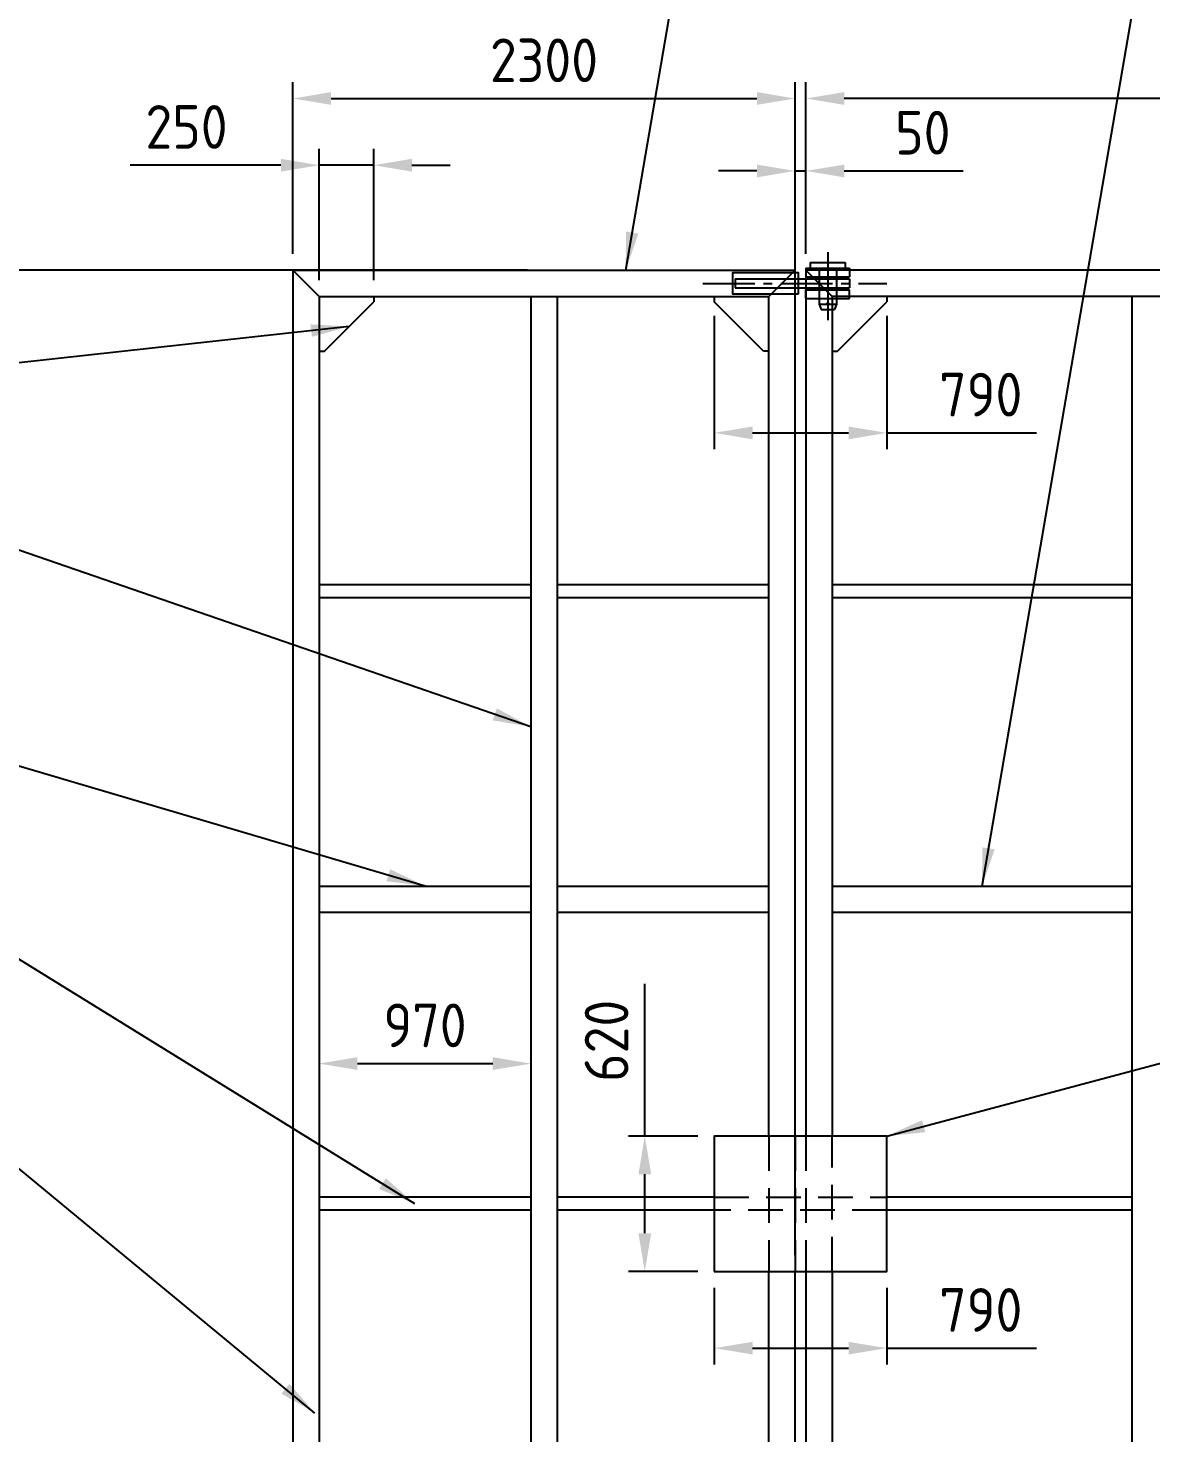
# Model space of a CAD drawing. Header units: millimetres. Extents: x -1362 to -436, y 602 to 1257.
# Drawn here: x -804.7 to -701.8, y 890.7 to 1019.4 of the extents above; entities that cross this region are included whole.
import ezdxf

# ---------------------------------------------------------------- set-up
doc = ezdxf.new("R2010")
doc.units = ezdxf.units.MM
doc.linetypes.add('CENTER2', pattern=[28.575, 19.05, -3.175, 3.175, -3.175])
doc.linetypes.add('HIDDEN', pattern=[9.525, 6.35, -3.175])
doc.styles.add('ACISOTS', font='isocp.shx')
doc.styles.get("Standard").update_dxf_attribs({"font": 'arial.ttf'})
doc.dimstyles.new('ISO-25', dxfattribs={"dimtxt": 4, "dimasz": 3.5, "dimexe": 1.5, "dimexo": 1.5, "dimgap": 1.5, "dimtad": 1, "dimtxsty": 'Standard', "dimcen": 0, "dimadec": 0, "dimazin": 0, "dimtfac": 1, "dimtmove": 0, "dimatfit": 3, "dimfxl": 1, "dimarcsym": 0})

# ---------------------------------------------------------------- blocks, each defined once
blk = doc.blocks.new('*D6667')
at = {"color": 0, "lineweight": -2}
for p, q in [((-733.44, 998.73), (-733.44, 1014.46)), ((-641.44, 999.93), (-641.44, 1014.46)), ((-644.94, 1012.96), (-729.94, 1012.96))]:
    blk.add_line(p, q, dxfattribs=at)
at = {"color": 0}
for points in [[(-729.94, 1013.55), (-729.94, 1012.38), (-733.44, 1012.96)], [(-644.94, 1012.38), (-644.94, 1013.55), (-641.44, 1012.96)]]:
    blk.add_solid(points, dxfattribs=at)
at = {"layer": 'Defpoints', "color": 0}
for p in [(-733.44, 1012.96), (-641.44, 998.43), (-733.44, 997.23)]:
    blk.add_point(p, dxfattribs=at)
at = {"color": 0, "ltscale": 0.5, "insert": (-687.44, 1016.46), "char_height": 4, "attachment_point": 5, "style": 'ACISOTS'}
blk.add_mtext('4600', dxfattribs=at)
blk = doc.blocks.new('*D6668')
at = {"color": 0, "lineweight": -2}
for p, q in [((-780.44, 998.73), (-780.44, 1014.46)), ((-734.44, 907.03), (-734.44, 1014.46)), ((-776.94, 1012.96), (-737.94, 1012.96))]:
    blk.add_line(p, q, dxfattribs=at)
at = {"color": 0}
for points in [[(-776.94, 1013.55), (-776.94, 1012.38), (-780.44, 1012.96)], [(-737.94, 1012.38), (-737.94, 1013.55), (-734.44, 1012.96)]]:
    blk.add_solid(points, dxfattribs=at)
at = {"layer": 'Defpoints', "color": 0}
for p in [(-734.44, 1012.96), (-780.44, 997.23), (-734.44, 905.53)]:
    blk.add_point(p, dxfattribs=at)
at = {"color": 0, "ltscale": 0.5, "insert": (-757.44, 1016.46), "char_height": 4, "attachment_point": 5, "style": 'ACISOTS'}
blk.add_mtext('2300', dxfattribs=at)
blk = doc.blocks.new('*D6676')
at = {"color": 0, "lineweight": -2}
for p, q in [((-758.94, 997.23), (-830.38, 997.23)), ((-828.88, 830.33), (-828.88, 993.73)), ((-758.94, 826.83), (-830.38, 826.83))]:
    blk.add_line(p, q, dxfattribs=at)
at = {"color": 0}
for points in [[(-828.3, 993.73), (-829.46, 993.73), (-828.88, 997.23)], [(-829.46, 830.33), (-828.3, 830.33), (-828.88, 826.83)]]:
    blk.add_solid(points, dxfattribs=at)
at = {"layer": 'Defpoints', "color": 0}
for p in [(-828.88, 997.23), (-757.44, 997.23), (-757.44, 826.83)]:
    blk.add_point(p, dxfattribs=at)
at = {"color": 0, "ltscale": 0.5, "insert": (-832.38, 912.03), "char_height": 4, "attachment_point": 5, "rotation": 90, "style": 'ACISOTS'}
blk.add_mtext('8520', dxfattribs=at)
blk = doc.blocks.new('*D6679')
at = {"color": 0, "lineweight": -2}
for p, q in [((-778.04, 936.93), (-778.04, 923.07)), ((-758.64, 936.93), (-758.64, 923.07)), ((-774.54, 924.57), (-762.14, 924.57))]:
    blk.add_line(p, q, dxfattribs=at)
at = {"color": 0}
for points in [[(-774.54, 925.16), (-774.54, 923.99), (-778.04, 924.57)], [(-762.14, 923.99), (-762.14, 925.16), (-758.64, 924.57)]]:
    blk.add_solid(points, dxfattribs=at)
at = {"layer": 'Defpoints', "color": 0}
for p in [(-778.04, 938.43), (-758.64, 938.43), (-758.64, 924.57)]:
    blk.add_point(p, dxfattribs=at)
at = {"color": 0, "ltscale": 0.5, "insert": (-768.34, 928.07), "char_height": 4, "attachment_point": 5, "style": 'ACISOTS'}
blk.add_mtext('970', dxfattribs=at)
blk = doc.blocks.new('*D6680')
at = {"color": 0, "lineweight": -2}
for p, q in [((-778.04, 996.33), (-778.04, 1008.35)), ((-773.04, 996.33), (-773.04, 1008.35)), ((-781.54, 1006.85), (-795.35, 1006.85)), ((-773.04, 1006.85), (-778.04, 1006.85)), ((-769.54, 1006.85), (-766.04, 1006.85))]:
    blk.add_line(p, q, dxfattribs=at)
at = {"color": 0}
for points in [[(-781.54, 1006.27), (-781.54, 1007.44), (-778.04, 1006.85)], [(-769.54, 1007.44), (-769.54, 1006.27), (-773.04, 1006.85)]]:
    blk.add_solid(points, dxfattribs=at)
at = {"layer": 'Defpoints', "color": 0}
for p in [(-778.04, 1006.85), (-778.04, 994.83), (-773.04, 994.83)]:
    blk.add_point(p, dxfattribs=at)
at = {"color": 0, "ltscale": 0.5, "insert": (-790.19, 1010.36), "char_height": 4, "attachment_point": 5, "style": 'ACISOTS'}
blk.add_mtext('250', dxfattribs=at)
blk = doc.blocks.new('*D6728')
at = {"color": 0, "lineweight": -2}
for p, q in [((-734.44, 907.03), (-734.44, 1007.83)), ((-733.44, 998.73), (-733.44, 1007.83)), ((-737.94, 1006.33), (-741.44, 1006.33)), ((-734.44, 1006.33), (-733.44, 1006.33)), ((-729.94, 1006.33), (-719.04, 1006.33))]:
    blk.add_line(p, q, dxfattribs=at)
at = {"color": 0}
for points in [[(-737.94, 1005.74), (-737.94, 1006.91), (-734.44, 1006.33)], [(-729.94, 1006.91), (-729.94, 1005.74), (-733.44, 1006.33)]]:
    blk.add_solid(points, dxfattribs=at)
at = {"layer": 'Defpoints', "color": 0}
for p in [(-733.44, 1006.33), (-733.44, 997.23), (-734.44, 905.53)]:
    blk.add_point(p, dxfattribs=at)
at = {"color": 0, "ltscale": 0.5, "insert": (-722.74, 1009.83), "char_height": 4, "attachment_point": 5, "style": 'ACISOTS'}
blk.add_mtext('50', dxfattribs=at)
blk = doc.blocks.new('*D6779')
at = {"color": 0, "lineweight": -2}
for p, q in [((-741.84, 993.06), (-741.84, 980.84)), ((-726.04, 993.06), (-726.04, 980.84)), ((-738.34, 982.34), (-729.54, 982.34)), ((-726.04, 982.34), (-712.32, 982.34))]:
    blk.add_line(p, q, dxfattribs=at)
at = {"color": 0}
for points in [[(-738.34, 982.92), (-738.34, 981.75), (-741.84, 982.34)], [(-729.54, 981.75), (-729.54, 982.92), (-726.04, 982.34)]]:
    blk.add_solid(points, dxfattribs=at)
at = {"layer": 'Defpoints', "color": 0}
for p in [(-741.84, 994.56), (-726.04, 994.56), (-726.04, 982.34)]:
    blk.add_point(p, dxfattribs=at)
at = {"color": 0, "ltscale": 0.5, "insert": (-717.43, 985.84), "char_height": 4, "attachment_point": 5, "style": 'ACISOTS'}
blk.add_mtext('790', dxfattribs=at)
blk = doc.blocks.new('*D6806')
at = {"color": 0, "lineweight": -2}
for p, q in [((-741.84, 904.03), (-741.84, 897.01)), ((-726.04, 904.03), (-726.04, 897.01)), ((-738.34, 898.51), (-729.54, 898.51)), ((-726.04, 898.51), (-712.32, 898.51))]:
    blk.add_line(p, q, dxfattribs=at)
at = {"color": 0}
for points in [[(-738.34, 899.09), (-738.34, 897.93), (-741.84, 898.51)], [(-729.54, 897.93), (-729.54, 899.09), (-726.04, 898.51)]]:
    blk.add_solid(points, dxfattribs=at)
at = {"layer": 'Defpoints', "color": 0}
for p in [(-741.84, 905.53), (-726.04, 905.53), (-726.04, 898.51)]:
    blk.add_point(p, dxfattribs=at)
at = {"color": 0, "ltscale": 0.5, "insert": (-717.43, 902.01), "char_height": 4, "attachment_point": 5, "style": 'ACISOTS'}
blk.add_mtext('790', dxfattribs=at)
blk = doc.blocks.new('*D6807')
at = {"color": 0, "lineweight": -2}
for p, q in [((-748.21, 917.93), (-748.21, 931.88)), ((-743.34, 917.93), (-749.71, 917.93)), ((-748.21, 909.03), (-748.21, 914.43)), ((-743.34, 905.53), (-749.71, 905.53))]:
    blk.add_line(p, q, dxfattribs=at)
at = {"color": 0}
for points in [[(-747.62, 914.43), (-748.79, 914.43), (-748.21, 917.93)], [(-748.79, 909.03), (-747.62, 909.03), (-748.21, 905.53)]]:
    blk.add_solid(points, dxfattribs=at)
at = {"layer": 'Defpoints', "color": 0}
for p in [(-748.21, 917.93), (-741.84, 917.93), (-741.84, 905.53)]:
    blk.add_point(p, dxfattribs=at)
at = {"color": 0, "ltscale": 0.5, "insert": (-751.71, 926.66), "char_height": 4, "attachment_point": 5, "rotation": 90, "style": 'ACISOTS'}
blk.add_mtext('620', dxfattribs=at)

msp = doc.modelspace()

# ---------------------------------------------------------------- linework, layer by layer
at = {"color": 3, "linetype": 'CENTER2'}
msp.add_line((-731.4425, 998.90181), (-731.4425, 992.66606), dxfattribs=at)
at = {"color": 2}
for p, q in [((-780.4425, 997.23393), (-780.4425, 826.83393)), ((-780.4425, 997.23393), (-734.4425, 997.23393)), ((-778.0425, 994.83393), (-780.4425, 997.23393)), ((-736.8425, 994.83393), (-734.4425, 997.23393)), ((-734.4425, 917.93393), (-734.4425, 997.23393)), ((-641.4425, 997.23393), (-733.4425, 997.23393)), ((-733.4425, 997.23393), (-733.4425, 917.93393)), ((-731.0425, 994.83393), (-733.4425, 997.23393)), ((-778.0425, 994.83393), (-736.8425, 994.83393)), ((-778.0425, 994.83393), (-778.0425, 829.23393)), ((-758.6425, 994.83393), (-758.6425, 829.23393)), ((-756.2425, 994.83393), (-756.2425, 829.23393)), ((-736.8425, 917.93393), (-736.8425, 994.83393)), ((-643.8425, 994.83393), (-731.0425, 994.83393)), ((-731.0425, 994.83393), (-731.0425, 917.93393)), ((-703.5825, 994.83393), (-703.5825, 829.23393)), ((-731.66646, 994.13393), (-731.21854, 994.13393)), ((-758.6425, 968.43393), (-778.0425, 968.43393)), ((-736.8425, 968.43393), (-756.2425, 968.43393)), ((-703.5825, 968.43393), (-731.0425, 968.43393)), ((-758.6425, 967.23393), (-778.0425, 967.23393)), ((-736.8425, 967.23393), (-756.2425, 967.23393)), ((-703.5825, 967.23393), (-731.0425, 967.23393)), ((-778.0425, 940.83393), (-758.6425, 940.83393)), ((-756.2425, 940.83393), (-736.8425, 940.83393)), ((-731.0425, 940.83393), (-703.5825, 940.83393)), ((-778.0425, 938.43393), (-758.6425, 938.43393)), ((-756.2425, 938.43393), (-736.8425, 938.43393)), ((-731.0425, 938.43393), (-703.5825, 938.43393)), ((-758.6425, 912.33393), (-778.0425, 912.33393)), ((-741.8425, 912.33393), (-756.2425, 912.33393)), ((-703.5825, 912.33393), (-726.0425, 912.33393)), ((-758.6425, 911.13393), (-778.0425, 911.13393)), ((-741.8425, 911.13393), (-756.2425, 911.13393)), ((-703.5825, 911.13393), (-726.0425, 911.13393)), ((-736.8425, 829.23393), (-736.8425, 905.53393)), ((-734.4425, 826.83393), (-734.4425, 905.53393)), ((-733.4425, 905.53393), (-733.4425, 826.83393)), ((-731.0425, 905.53393), (-731.0425, 829.23393))]:
    msp.add_line(p, q, dxfattribs=at)
at = {"color": 4, "ltscale": 0.5}
for p, q in [((-733.4425, 997.43393), (-729.4425, 997.43393)), ((-733.4425, 997.43393), (-733.4425, 996.63393)), ((-733.0425, 997.93393), (-733.0425, 997.43393)), ((-733.0425, 997.93393), (-729.8425, 997.93393)), ((-732.2425, 997.43393), (-732.2425, 994.13393)), ((-730.6425, 997.43393), (-730.6425, 994.13393)), ((-729.8425, 997.93393), (-729.8425, 997.43393)), ((-729.4425, 997.43393), (-729.4425, 996.63393)), ((-739.9425, 996.43393), (-729.4425, 996.43393)), ((-739.9425, 996.43393), (-739.9425, 995.63393)), ((-733.4425, 996.63393), (-729.4425, 996.63393)), ((-733.0425, 996.63393), (-733.0425, 996.43393)), ((-729.8425, 996.63393), (-729.8425, 996.43393)), ((-729.4425, 996.43393), (-729.4425, 995.63393)), ((-739.9425, 995.63393), (-729.4425, 995.63393)), ((-733.4425, 994.63393), (-733.4425, 995.43393)), ((-733.4425, 995.43393), (-729.4425, 995.43393)), ((-733.4425, 994.63393), (-729.4425, 994.63393)), ((-733.0425, 995.43393), (-733.0425, 995.63393)), ((-729.8425, 995.43393), (-729.8425, 995.63393)), ((-729.4425, 994.63393), (-729.4425, 995.43393)), ((-732.2425, 994.13393), (-732.0425, 993.63393)), ((-732.2425, 994.13393), (-730.6425, 994.13393)), ((-732.0425, 993.63393), (-730.8425, 993.63393)), ((-730.6425, 994.13393), (-730.8425, 993.63393))]:
    msp.add_line(p, q, dxfattribs=at)
at = {"color": 3, "linetype": 'CENTER2', "ltscale": 0.25}
msp.add_line((-742.90335, 996.03393), (-726.03215, 996.03393), dxfattribs=at)
at = {"color": 2, "ltscale": 0.5}
for p, q in [((-773.0425, 994.83393), (-773.0425, 994.33393)), ((-741.8425, 994.83393), (-741.8425, 994.33393)), ((-726.0425, 994.83393), (-726.0425, 994.33393)), ((-777.5425, 989.83393), (-773.0425, 994.33393)), ((-737.3425, 989.83393), (-741.8425, 994.33393)), ((-730.5425, 989.83393), (-726.0425, 994.33393)), ((-778.0425, 989.83393), (-777.5425, 989.83393)), ((-736.8425, 989.83393), (-737.3425, 989.83393)), ((-731.0425, 989.83393), (-730.5425, 989.83393))]:
    msp.add_line(p, q, dxfattribs=at)
at = {"color": 2, "linetype": 'HIDDEN', "ltscale": 0.5}
for p, q in [((-736.8425, 917.93393), (-736.8425, 905.53393)), ((-734.4425, 917.93393), (-734.4425, 905.53393)), ((-733.4425, 917.93393), (-733.4425, 905.53393)), ((-731.0425, 905.53393), (-731.0425, 917.93393)), ((-741.8425, 912.33393), (-726.0425, 912.33393)), ((-726.0425, 911.13393), (-741.8425, 911.13393))]:
    msp.add_line(p, q, dxfattribs=at)
at = {"color": 4, "ltscale": 0.5}
msp.add_lwpolyline([(-734.1425, 995.03393), (-740.1425, 995.03393), (-740.1425, 997.03393), (-734.1425, 997.03393)], close=True, dxfattribs=at)
at = {"color": 2, "ltscale": 0.5}
msp.add_lwpolyline([(-741.8425, 905.53393), (-726.0425, 905.53393), (-726.0425, 917.93393), (-741.8425, 917.93393)], close=True, dxfattribs=at)
msp.add_circle((-731.4425, 994.13393), 0.1, dxfattribs=at)

# ---------------------------------------------------------------- dimensions: what is measured, and where the dimension line sits
for base, p1, p2, picture, middle in [((-734.4425, 1012.96246), (-780.4425, 997.23393), (-734.4425, 905.53393), '*D6668', (-757.4425, 1016.46285)), ((-778.0425, 1006.85476), (-773.0425, 994.83393), (-778.0425, 994.83393), '*D6680', (-790.19486, 1010.35516)), ((-733.4425, 1006.32655), (-734.4425, 905.53393), (-733.4425, 997.23393), '*D6728', (-722.74093, 1009.82655)), ((-758.6425, 924.57444), (-778.0425, 938.43393), (-758.6425, 938.43393), '*D6679', (-768.3425, 928.07444))]:
    dim = msp.add_linear_dim(base=base, p1=p1, p2=p2, dimstyle='ISO-25', override={"dimtxt": 4, "dimlfac": 50, "dimtxsty": 'ACISOTS'})
    dim.commit()
    dim.dimension.update_dxf_attribs({"geometry": picture, "text_midpoint": middle})
for base, p1, p2, picture, middle in [((-733.4425, 1012.9627), (-641.4425, 998.43393), (-733.4425, 997.23393), '*D6667', (-687.4425, 1012.9627)), ((-726.0425, 982.33681), (-741.8425, 994.56394), (-726.0425, 994.56394), '*D6779', (-717.43371, 982.33681)), ((-726.0425, 898.51003), (-741.8425, 905.53393), (-726.0425, 905.53393), '*D6806', (-717.43371, 898.51003))]:
    dim = msp.add_linear_dim(base=base, p1=p1, p2=p2, dimstyle='ISO-25', override={"dimtxt": 4, "dimlfac": 50, "dimtxsty": 'ACISOTS'})
    dim.commit()
    dim.dimension.update_dxf_attribs({"geometry": picture, "text_midpoint": middle, "dimtype": 160})
for base, p1, p2, picture, middle in [((-828.87992, 997.23393), (-757.4425, 826.83393), (-757.4425, 997.23393), '*D6676', (-828.87992, 912.03393)), ((-748.20829, 917.93393), (-741.8425, 905.53393), (-741.8425, 917.93393), '*D6807', (-748.20829, 926.65519))]:
    dim = msp.add_linear_dim(base=base, p1=p1, p2=p2, angle=90, dimstyle='ISO-25', override={"dimtxt": 4, "dimlfac": 50, "dimtxsty": 'ACISOTS'})
    dim.commit()
    dim.dimension.update_dxf_attribs({"geometry": picture, "text_midpoint": middle, "dimtype": 160})

# ---------------------------------------------------------------- leaders
for points in [[(-749.95373, 997.23393), (-744.28367, 1030.20916)], [(-717.3125, 940.83393), (-701.94452, 1030.20916)], [(-775.2925, 992.08393), (-805.55669, 988.74911)], [(-758.6425, 955.41436), (-805.55669, 971.59272)], [(-768.3425, 940.83393), (-805.55669, 951.81944)], [(-769.2649, 911.73807), (-805.55669, 934.13384)], [(-726.0425, 917.93393), (-695.85384, 925.97171)], [(-778.42279, 892.56142), (-805.55669, 914.95719)]]:
    msp.add_leader(points, dimstyle='ISO-25', dxfattribs=at)

doc.saveas('drawing.dxf')
